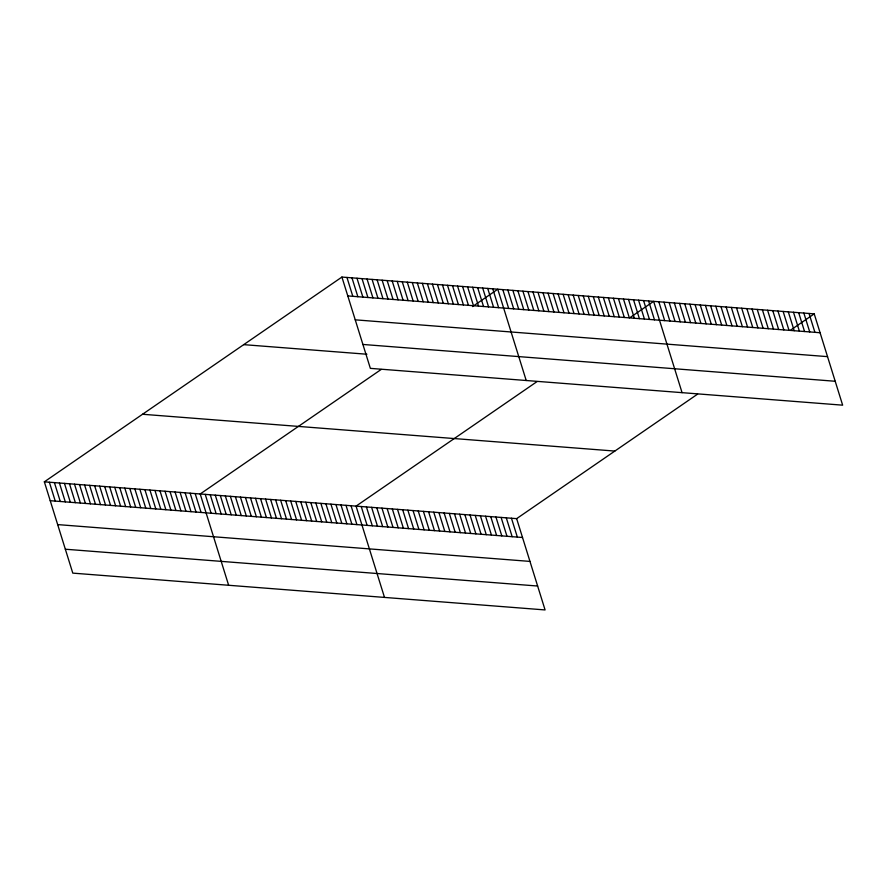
<?xml version="1.0" encoding="UTF-8"?>
<svg xmlns="http://www.w3.org/2000/svg" width="887" height="887" viewBox="0 0 887 887"><rect width="100%" height="100%" fill="white"/><g stroke="black" fill="none" stroke-linecap="round" stroke-linejoin="round"><path stroke-width="1.33" d="M44.35 481.829L516.644 518.64L545.084 609.934L72.789 573.124L44.35 481.829L341.916 277.066L814.211 313.876L842.65 405.171L370.356 368.36L341.916 277.066M381.188 369.447L200.207 493.981L228.646 585.276M472.527 306.592L497.773 289.217L526.213 380.501M537.045 381.587L356.064 506.122L384.503 597.417M630.258 317.446L653.63 301.358L682.07 392.653M516.644 518.64L697.625 394.105M790.838 329.964L814.211 313.876M347.793 295.925L820.087 332.736M355.232 319.83L827.538 356.641M362.905 344.455L835.21 381.266M243.725 344.644L366.896 354.235M142.552 414.262L614.846 451.073M50.226 500.7L522.521 537.5M57.666 524.594L529.971 561.404M65.339 549.219L537.633 586.03M809.033 313.466L814.909 332.337M803.855 313.067L809.731 331.926M798.677 312.667L804.553 331.527M793.499 312.257L799.375 331.117M788.31 311.858L794.187 330.718M783.132 311.448L789.009 330.319M777.954 311.049L783.831 329.909M772.777 310.65L778.653 329.509M767.599 310.239L773.475 329.099M762.41 309.84L768.286 328.7M757.232 309.43L763.108 328.301M752.054 309.031L757.93 327.891M746.876 308.621L752.753 327.491M741.698 308.221L747.575 327.081M736.52 307.822L742.386 326.682M731.332 307.412L737.208 326.272M726.154 307.013L732.03 325.873M720.976 306.603L726.852 325.474M715.798 306.203L721.674 325.063M710.62 305.804L716.485 324.664M705.431 305.394L711.307 324.254M700.253 304.995L706.13 323.855M695.075 304.585L700.952 323.456M689.898 304.186L695.774 323.045M684.72 303.786L690.585 322.646M679.531 303.376L685.407 322.236M674.353 302.977L680.229 321.837M669.175 302.567L675.051 321.438M663.997 302.168L669.873 321.027M658.819 301.757L664.685 320.628M648.608 300.97L654.484 319.83M643.574 300.571L649.45 319.442M638.551 300.183L644.428 319.043M633.529 299.795L639.394 318.655M628.495 299.396L634.371 318.267M623.472 299.008L629.338 317.868M618.439 298.62L624.315 317.479M613.416 298.22L619.292 317.091M608.382 297.832L614.259 316.692M603.36 297.444L609.236 316.304M598.326 297.045L604.202 315.916M593.303 296.657L599.18 315.517M588.269 296.269L594.146 315.129M583.247 295.87L589.123 314.741M578.224 295.482L584.089 314.342M573.19 295.094L579.067 313.954M568.168 294.695L574.033 313.566M563.134 294.307L569.01 313.166M558.111 293.919L563.988 312.778M553.078 293.519L558.954 312.39M548.055 293.131L553.932 311.991M543.021 292.743L548.898 311.603M537.999 292.344L543.875 311.204M532.965 291.956L538.841 310.816M527.942 291.568L533.819 310.428M522.909 291.169L528.785 310.029M517.886 290.781L523.762 309.641M512.863 290.393L518.729 309.253M507.83 289.994L513.706 308.853M502.807 289.605L508.683 308.465M492.751 288.818L498.627 307.678M487.717 288.43L493.593 307.29M482.694 288.042L488.571 306.902M477.661 287.643L483.537 306.503M472.638 287.255L478.514 306.115M467.604 286.867L473.481 305.727M462.582 286.468L468.458 305.328M457.559 286.08L463.424 304.94M452.525 285.692L458.402 304.551M447.503 285.292L453.379 304.152M442.469 284.904L448.345 303.764M511.466 518.241L517.343 537.101M437.446 284.505L443.323 303.376M506.289 517.831L512.165 536.702M432.412 284.117L438.289 302.977M501.111 517.431L506.987 536.291M427.39 283.729L433.266 302.589M495.933 517.032L501.798 535.892M422.356 283.33L428.233 302.201M490.744 516.622L496.62 535.482M417.333 282.942L423.21 301.802M485.566 516.223L491.442 535.083M412.3 282.554L418.176 301.414M480.388 515.813L486.264 534.673M407.277 282.155L413.154 301.026M475.21 515.414L481.087 534.273M402.254 281.767L408.12 300.626M397.221 281.379L403.097 300.238M470.032 515.003L475.898 533.874M392.198 280.979L398.075 299.85M464.843 514.604L470.72 533.464M387.164 280.591L393.041 299.451M459.666 514.205L465.542 533.065M382.142 280.203L388.018 299.063M454.488 513.795L460.364 532.655M377.108 279.804L382.984 298.675M449.31 513.396L455.186 532.255M372.085 279.416L377.962 298.276M444.132 512.985L449.997 531.856M367.052 279.028L372.928 297.888M438.943 512.586L444.819 531.446M362.029 278.629L367.905 297.5M433.765 512.187L439.642 531.047M356.995 278.241L362.872 297.101M428.587 511.777L434.464 530.637M351.973 277.853L357.849 296.713M423.409 511.378L429.286 530.238M346.95 277.454L352.815 296.325M418.232 510.967L424.097 529.838M413.043 510.568L418.919 529.428M407.865 510.169L413.741 529.029M402.687 509.759L408.563 528.619M397.509 509.36L403.385 528.22M392.331 508.95L398.208 527.82M387.142 508.55L393.019 527.41M381.964 508.14L387.841 527.011M376.787 507.741L382.663 526.601M371.609 507.342L377.485 526.202M366.431 506.932L372.307 525.791M361.242 506.532L367.118 525.392M351.041 505.734L356.918 524.594M346.008 505.346L351.884 524.206M340.985 504.947L346.861 523.818M335.951 504.559L341.828 523.419M330.929 504.171L336.805 523.031M325.906 503.772L331.771 522.643M320.872 503.384L326.749 522.243M315.85 502.996L321.715 521.855M310.816 502.596L316.692 521.467M305.793 502.208L311.67 521.068M300.76 501.82L306.636 520.68M295.737 501.421L301.613 520.292M290.703 501.033L296.58 519.893M285.681 500.645L291.557 519.505M280.647 500.246L286.523 519.117M275.624 499.858L281.501 518.718M270.602 499.47L276.467 518.33M265.568 499.071L271.444 517.941M260.545 498.682L266.41 517.542M255.511 498.294L261.388 517.154M250.489 497.895L256.365 516.766M245.455 497.507L251.331 516.367M240.432 497.119L246.309 515.979M235.399 496.72L241.275 515.58M230.376 496.332L236.252 515.192M225.342 495.944L231.219 514.804M220.32 495.545L226.196 514.405M215.286 495.157L221.162 514.016M210.263 494.769L216.14 513.628M205.241 494.369L211.106 513.229M195.184 493.593L201.061 512.453M190.151 493.194L196.027 512.054M185.128 492.806L191.004 511.666M180.094 492.418L185.971 511.278M175.072 492.019L180.948 510.879M170.038 491.631L175.914 510.491M165.015 491.243L170.892 510.103M159.982 490.844L165.858 509.703M154.959 490.456L160.835 509.315M149.936 490.067L155.802 508.927M144.903 489.668L150.779 508.528M139.88 489.28L145.756 508.14M134.846 488.881L140.723 507.752M129.824 488.493L135.7 507.353M124.79 488.105L130.666 506.965M119.767 487.706L125.644 506.577M114.733 487.318L120.61 506.178M109.711 486.93L115.587 505.79M104.677 486.531L110.553 505.402M99.654 486.143L105.531 505.002M94.632 485.754L100.497 504.614M89.598 485.355L95.474 504.226M84.575 484.967L90.452 503.827M79.542 484.579L85.418 503.439M74.519 484.18L80.395 503.051M69.485 483.792L75.362 502.652M64.463 483.404L70.339 502.264M59.429 483.005L65.305 501.876M54.406 482.617L60.283 501.477M49.373 482.229L55.249 501.088"/></g></svg>
